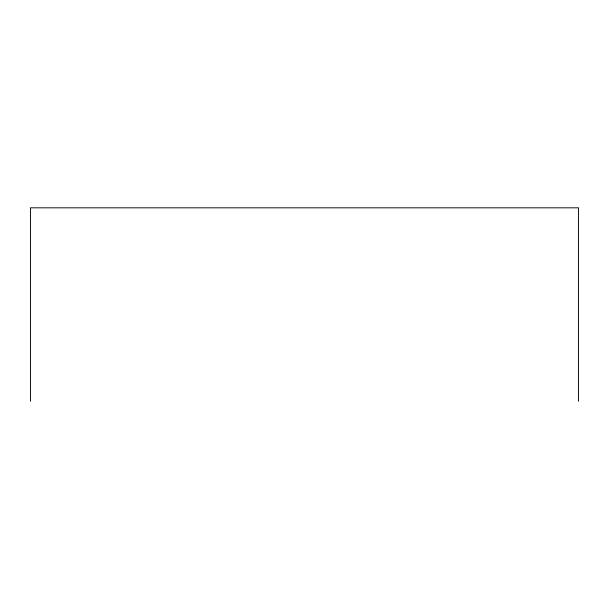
<?xml version="1.0" encoding="UTF-8"?>
<svg xmlns="http://www.w3.org/2000/svg" width="609" height="609" viewBox="0 0 609 609"><rect width="100%" height="100%" fill="white"/><g stroke="black" fill="none" stroke-linecap="round" stroke-linejoin="round"><path stroke-width="0.91" d="M578.55 401.179L578.55 207.821L30.45 207.821L30.45 401.179"/></g></svg>
